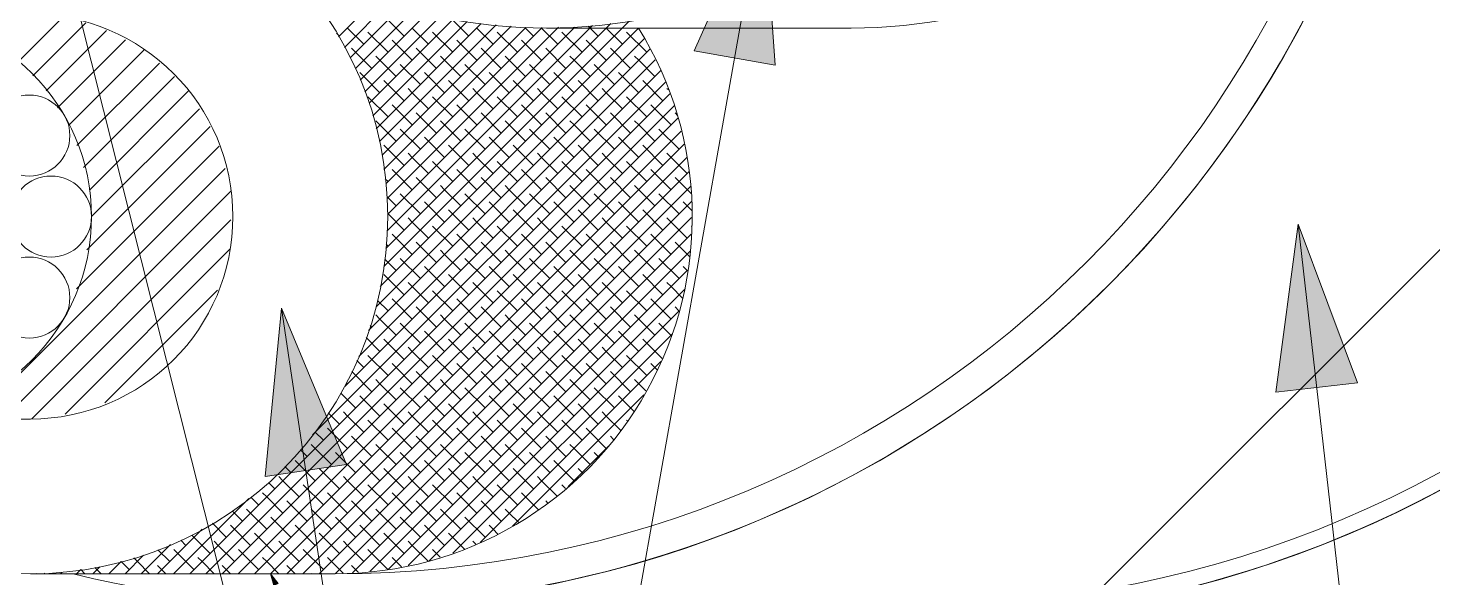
# Model space of a CAD drawing. Header units: feet. Extents: x 353 to 697, y -24 to 522.
# Drawn here: x 456.76 to 492.14, y 10.41 to 24.26 of the extents above; entities that cross this region are included whole.
import ezdxf

# ---------------------------------------------------------------- set-up
doc = ezdxf.new("R2010")
doc.units = ezdxf.units.FT
doc.header["$LTSCALE"] = 1.7
doc.layers.add('2', color=7, linetype='Continuous', lineweight=13)
doc.layers.add('63', color=7, linetype='Continuous', lineweight=13)

msp = doc.modelspace()

# ---------------------------------------------------------------- hatches: boundary and pattern name
at = {"layer": '2'}
msp.add_hatch(color=256, dxfattribs=at).paths.add_polyline_path([(462.869, 10.51), (462.951, 10.216), (463.058, 10.27)])
at = {"layer": '63'}
for points in [[(475.573, 23.324), (475.277, 27.581), (473.534, 23.686)], [(490.241, 15.322), (488.744, 19.318), (488.184, 15.087)], [(464.78, 13.263), (463.146, 17.205), (462.732, 12.958)]]:
    msp.add_hatch(color=256, dxfattribs=at).paths.add_polyline_path(points)

# ---------------------------------------------------------------- linework, layer by layer
at = {"layer": '2'}
msp.add_lwpolyline([(462.869, 10.51), (462.951, 10.216), (463.058, 10.27)], close=True, dxfattribs=at)
at = {"layer": '63'}
for p, q in [((483.733, 10.097), (506.294, 32.657)), ((475.277, 27.581), (467.842, -14.313)), ((464.583, 24.035), (465.538, 24.991)), ((464.728, 23.773), (465.85, 24.896)), ((464.873, 23.511), (466.163, 24.801)), ((456.491, 23.39), (457.601, 24.5)), ((465.005, 23.236), (466.475, 24.706)), ((465.121, 22.945), (466.797, 24.62)), ((465.238, 22.654), (467.138, 24.554)), ((465.354, 22.363), (467.479, 24.488)), ((465.442, 22.044), (467.82, 24.422)), ((466.233, 24.057), (465.724, 24.566)), ((465.724, 18.253), (471.903, 24.432)), ((467.862, 24.057), (467.42, 24.499)), ((456.879, 23.059), (458.212, 24.392)), ((457.218, 22.68), (458.734, 24.196)), ((464.604, 24.057), (464.53, 24.131)), ((465.215, 23.853), (464.808, 24.26)), ((465.826, 23.649), (465.317, 24.158)), ((465.527, 21.721), (468.176, 24.37)), ((465.612, 21.399), (468.55, 24.337)), ((465.63, 17.751), (472.133, 24.254)), ((465.676, 21.056), (468.924, 24.304)), ((465.724, 20.697), (469.299, 24.271)), ((465.771, 18.707), (471.441, 24.377)), ((465.772, 20.338), (469.707, 24.272)), ((465.798, 19.141), (470.979, 24.322)), ((465.804, 19.962), (470.121, 24.279)), ((465.818, 19.569), (470.534, 24.285)), ((466.844, 23.853), (466.437, 24.26)), ((467.455, 23.649), (466.946, 24.158)), ((468.473, 23.853), (468.066, 24.26)), ((469.084, 23.649), (468.575, 24.158)), ((469.492, 24.057), (469.275, 24.273)), ((470.102, 23.853), (469.695, 24.26)), ((477.488, 24.258), (469.82, 24.258)), ((470.713, 23.649), (470.204, 24.158)), ((471.121, 24.057), (470.869, 24.309)), ((471.732, 23.853), (471.324, 24.26)), ((472.343, 23.649), (471.833, 24.158)), ((457.503, 22.246), (459.216, 23.959)), ((457.788, 21.813), (459.697, 23.721)), ((459.153, 23.896), (459.155, 23.898)), ((465.419, 23.242), (464.909, 23.751)), ((465.334, 16.64), (472.42, 23.727)), ((465.525, 17.239), (472.282, 23.996)), ((466.03, 23.853), (465.928, 23.955)), ((466.437, 23.446), (466.03, 23.853)), ((467.048, 23.242), (466.539, 23.751)), ((467.659, 23.853), (467.557, 23.955)), ((468.066, 23.446), (467.659, 23.853)), ((468.677, 23.242), (468.168, 23.751)), ((469.288, 23.853), (469.186, 23.955)), ((469.695, 23.446), (469.288, 23.853)), ((470.306, 23.242), (469.797, 23.751)), ((470.917, 23.853), (470.815, 23.955)), ((471.324, 23.446), (470.917, 23.853)), ((471.935, 23.242), (471.426, 23.751)), ((457.992, 21.298), (460.072, 23.378)), ((459.512, 23.537), (459.515, 23.539)), ((465.089, 15.988), (472.558, 23.458)), ((465.622, 23.446), (465.52, 23.548)), ((466.03, 23.038), (465.622, 23.446)), ((467.251, 23.446), (467.15, 23.548)), ((467.659, 23.038), (467.251, 23.446)), ((468.881, 23.446), (468.779, 23.548)), ((469.288, 23.038), (468.881, 23.446)), ((470.51, 23.446), (470.408, 23.548)), ((470.917, 23.038), (470.51, 23.446)), ((472.139, 23.446), (472.037, 23.548)), ((472.546, 23.038), (472.139, 23.446)), ((458.161, 20.749), (460.448, 23.035)), ((459.872, 23.178), (459.874, 23.18)), ((464.737, 15.229), (472.696, 23.189)), ((465.215, 23.038), (465.113, 23.14)), ((465.622, 22.631), (465.215, 23.038)), ((466.64, 22.835), (466.131, 23.344)), ((466.844, 23.038), (466.742, 23.14)), ((467.251, 22.631), (466.844, 23.038)), ((468.27, 22.835), (467.761, 23.344)), ((468.473, 23.038), (468.371, 23.14)), ((468.881, 22.631), (468.473, 23.038)), ((469.899, 22.835), (469.39, 23.344)), ((470.102, 23.038), (470.001, 23.14)), ((470.51, 22.631), (470.102, 23.038)), ((471.528, 22.835), (471.019, 23.344)), ((471.732, 23.038), (471.63, 23.14)), ((472.139, 22.631), (471.732, 23.038)), ((458.307, 20.176), (460.805, 22.674)), ((460.231, 22.819), (460.233, 22.821)), ((463.927, 14.012), (472.813, 22.898)), ((466.233, 22.427), (465.724, 22.937)), ((466.437, 22.631), (466.335, 22.733)), ((467.862, 22.427), (467.353, 22.937)), ((468.066, 22.631), (467.964, 22.733)), ((469.492, 22.427), (468.982, 22.937)), ((469.695, 22.631), (469.593, 22.733)), ((471.121, 22.427), (470.612, 22.937)), ((471.324, 22.631), (471.223, 22.733)), ((472.75, 22.427), (472.241, 22.937)), ((472.886, 22.699), (472.852, 22.733)), ((460.59, 22.459), (460.592, 22.462)), ((460.832, 10.51), (472.922, 22.6)), ((461.24, 10.51), (473.031, 22.302)), ((465.826, 22.02), (465.317, 22.529)), ((466.03, 22.224), (465.928, 22.326)), ((466.844, 22.224), (466.437, 22.631)), ((467.455, 22.02), (466.946, 22.529)), ((467.659, 22.224), (467.557, 22.326)), ((468.473, 22.224), (468.066, 22.631)), ((469.084, 22.02), (468.575, 22.529)), ((469.288, 22.224), (469.186, 22.326)), ((470.102, 22.224), (469.695, 22.631)), ((470.713, 22.02), (470.204, 22.529)), ((470.917, 22.224), (470.815, 22.326)), ((471.732, 22.224), (471.324, 22.631)), ((472.343, 22.02), (471.833, 22.529)), ((472.546, 22.224), (472.444, 22.326)), ((458.359, 19.51), (461.077, 22.228)), ((460.949, 22.1), (460.951, 22.102)), ((461.647, 10.51), (473.133, 21.996)), ((466.437, 21.817), (466.03, 22.224)), ((467.048, 21.613), (466.539, 22.122)), ((468.066, 21.817), (467.659, 22.224)), ((468.677, 21.613), (468.168, 22.122)), ((469.695, 21.817), (469.288, 22.224)), ((470.306, 21.613), (469.797, 22.122)), ((471.324, 21.817), (470.917, 22.224)), ((471.935, 21.613), (471.426, 22.122)), ((472.954, 21.817), (472.546, 22.224)), ((473.118, 22.059), (473.055, 22.122)), ((458.24, 18.673), (461.349, 21.782)), ((461.308, 21.741), (461.311, 21.743)), ((462.054, 10.51), (473.209, 21.665)), ((465.622, 21.817), (465.52, 21.918)), ((466.03, 21.409), (465.622, 21.817)), ((466.64, 21.206), (466.131, 21.715)), ((467.251, 21.817), (467.15, 21.918)), ((467.659, 21.409), (467.251, 21.817)), ((468.27, 21.206), (467.761, 21.715)), ((468.881, 21.817), (468.779, 21.918)), ((469.288, 21.409), (468.881, 21.817)), ((469.899, 21.206), (469.39, 21.715)), ((470.51, 21.817), (470.408, 21.918)), ((470.917, 21.409), (470.51, 21.817)), ((471.528, 21.206), (471.019, 21.715)), ((472.139, 21.817), (472.037, 21.918)), ((472.546, 21.409), (472.139, 21.817)), ((473.157, 21.206), (472.648, 21.715)), ((457.979, 17.693), (461.57, 21.285)), ((462.462, 10.51), (473.285, 21.334)), ((466.233, 20.798), (465.724, 21.307)), ((466.844, 21.409), (466.742, 21.511)), ((467.251, 21.002), (466.844, 21.409)), ((467.862, 20.798), (467.353, 21.307)), ((468.473, 21.409), (468.371, 21.511)), ((468.881, 21.002), (468.473, 21.409)), ((469.492, 20.798), (468.982, 21.307)), ((470.102, 21.409), (470.001, 21.511)), ((470.51, 21.002), (470.102, 21.409)), ((471.121, 20.798), (470.612, 21.307)), ((471.732, 21.409), (471.63, 21.511)), ((472.139, 21.002), (471.732, 21.409)), ((472.75, 20.798), (472.241, 21.307)), ((462.869, 10.51), (473.362, 21.003)), ((466.437, 21.002), (466.335, 21.104)), ((466.844, 20.595), (466.437, 21.002)), ((467.455, 20.391), (466.946, 20.9)), ((468.066, 21.002), (467.964, 21.104)), ((468.473, 20.595), (468.066, 21.002)), ((469.084, 20.391), (468.575, 20.9)), ((469.695, 21.002), (469.593, 21.104)), ((470.102, 20.595), (469.695, 21.002)), ((470.713, 20.391), (470.204, 20.9)), ((471.324, 21.002), (471.223, 21.104)), ((471.732, 20.595), (471.324, 21.002)), ((472.343, 20.391), (471.833, 20.9)), ((472.954, 21.002), (472.852, 21.104)), ((473.361, 20.595), (472.954, 21.002)), ((455.414, 14.41), (461.724, 20.72)), ((463.276, 10.51), (473.402, 20.636)), ((466.03, 20.595), (465.928, 20.696)), ((466.437, 20.187), (466.03, 20.595)), ((467.659, 20.595), (467.557, 20.696)), ((468.066, 20.187), (467.659, 20.595)), ((469.288, 20.595), (469.186, 20.696)), ((469.695, 20.187), (469.288, 20.595)), ((470.917, 20.595), (470.815, 20.696)), ((471.324, 20.187), (470.917, 20.595)), ((472.546, 20.595), (472.444, 20.696)), ((472.954, 20.187), (472.546, 20.595)), ((463.683, 10.51), (473.44, 20.266)), ((465.826, 20.391), (465.756, 20.461)), ((467.048, 19.984), (466.539, 20.493)), ((467.251, 20.187), (467.15, 20.289)), ((467.659, 19.78), (467.251, 20.187)), ((468.677, 19.984), (468.168, 20.493)), ((468.881, 20.187), (468.779, 20.289)), ((469.288, 19.78), (468.881, 20.187)), ((470.306, 19.984), (469.797, 20.493)), ((470.51, 20.187), (470.408, 20.289)), ((470.917, 19.78), (470.51, 20.187)), ((471.935, 19.984), (471.426, 20.493)), ((472.139, 20.187), (472.037, 20.289)), ((472.546, 19.78), (472.139, 20.187)), ((473.458, 20.09), (473.055, 20.493)), ((456.133, 14.41), (461.878, 20.155)), ((464.091, 10.51), (473.478, 19.897)), ((466.03, 19.78), (465.803, 20.007)), ((466.64, 19.576), (466.131, 20.086)), ((466.844, 19.78), (466.742, 19.882)), ((468.27, 19.576), (467.761, 20.086)), ((468.473, 19.78), (468.371, 19.882)), ((469.899, 19.576), (469.39, 20.086)), ((470.102, 19.78), (470.001, 19.882)), ((471.528, 19.576), (471.019, 20.086)), ((471.732, 19.78), (471.63, 19.882)), ((473.157, 19.576), (472.648, 20.086)), ((473.361, 19.78), (473.259, 19.882)), ((464.499, 10.511), (473.472, 19.484)), ((466.233, 19.169), (465.818, 19.584)), ((466.437, 19.373), (466.335, 19.475)), ((467.251, 19.373), (466.844, 19.78)), ((467.862, 19.169), (467.353, 19.678)), ((468.066, 19.373), (467.964, 19.475)), ((468.881, 19.373), (468.473, 19.78)), ((469.492, 19.169), (468.982, 19.678)), ((469.695, 19.373), (469.593, 19.475)), ((470.51, 19.373), (470.102, 19.78)), ((471.121, 19.169), (470.612, 19.678)), ((471.324, 19.373), (471.223, 19.475)), ((472.139, 19.373), (471.732, 19.78)), ((472.75, 19.169), (472.241, 19.678)), ((472.954, 19.373), (472.852, 19.475)), ((473.476, 19.665), (473.361, 19.78)), ((456.856, 14.415), (461.869, 19.428)), ((466.844, 18.965), (466.437, 19.373)), ((467.455, 18.762), (466.946, 19.271)), ((468.473, 18.965), (468.066, 19.373)), ((469.084, 18.762), (468.575, 19.271)), ((470.102, 18.965), (469.695, 19.373)), ((470.713, 18.762), (470.204, 19.271)), ((471.732, 18.965), (471.324, 19.373)), ((472.343, 18.762), (471.833, 19.271)), ((473.361, 18.965), (472.954, 19.373)), ((473.467, 19.267), (473.463, 19.271)), ((464.933, 10.538), (473.463, 19.068)), ((465.826, 18.762), (465.777, 18.811)), ((466.03, 18.965), (465.928, 19.067)), ((466.437, 18.558), (466.03, 18.965)), ((467.048, 18.355), (466.539, 18.864)), ((467.659, 18.965), (467.557, 19.067)), ((468.066, 18.558), (467.659, 18.965)), ((468.677, 18.355), (468.168, 18.864)), ((469.288, 18.965), (469.186, 19.067)), ((469.695, 18.558), (469.288, 18.965)), ((470.306, 18.355), (469.797, 18.864)), ((470.917, 18.965), (470.815, 19.067)), ((471.324, 18.558), (470.917, 18.965)), ((471.935, 18.355), (471.426, 18.864)), ((472.546, 18.965), (472.444, 19.067)), ((472.954, 18.558), (472.546, 18.965)), ((473.418, 18.501), (473.055, 18.864)), ((457.694, 14.534), (461.853, 18.693)), ((465.367, 10.565), (473.438, 18.635)), ((466.03, 18.151), (465.753, 18.427)), ((466.64, 17.947), (466.131, 18.456)), ((467.251, 18.558), (467.15, 18.66)), ((467.659, 18.151), (467.251, 18.558)), ((468.27, 17.947), (467.761, 18.456)), ((468.881, 18.558), (468.779, 18.66)), ((469.288, 18.151), (468.881, 18.558)), ((469.899, 17.947), (469.39, 18.456)), ((470.51, 18.558), (470.408, 18.66)), ((470.917, 18.151), (470.51, 18.558)), ((471.528, 17.947), (471.019, 18.456)), ((472.139, 18.558), (472.037, 18.66)), ((472.546, 18.151), (472.139, 18.558)), ((473.157, 17.947), (472.648, 18.456)), ((466.233, 17.54), (465.724, 18.049)), ((465.833, 10.623), (473.368, 18.158)), ((466.844, 18.151), (466.742, 18.253)), ((467.251, 17.744), (466.844, 18.151)), ((467.862, 17.54), (467.353, 18.049)), ((468.473, 18.151), (468.371, 18.253)), ((468.881, 17.744), (468.473, 18.151)), ((469.492, 17.54), (468.982, 18.049)), ((470.102, 18.151), (470.001, 18.253)), ((470.51, 17.744), (470.102, 18.151)), ((471.121, 17.54), (470.612, 18.049)), ((471.732, 18.151), (471.63, 18.253)), ((472.139, 17.744), (471.732, 18.151)), ((472.75, 17.54), (472.241, 18.049)), ((473.361, 18.151), (473.259, 18.253)), ((473.366, 18.146), (473.361, 18.151)), ((458.076, 17.79), (458.078, 17.792)), ((466.437, 17.744), (466.335, 17.845)), ((466.844, 17.336), (466.437, 17.744)), ((468.066, 17.744), (467.964, 17.845)), ((468.473, 17.336), (468.066, 17.744)), ((469.695, 17.744), (469.593, 17.845)), ((470.102, 17.336), (469.695, 17.744)), ((471.324, 17.744), (471.223, 17.845)), ((471.732, 17.336), (471.324, 17.744)), ((472.954, 17.744), (472.852, 17.845)), ((473.24, 17.458), (472.954, 17.744)), ((458.435, 17.431), (458.437, 17.433)), ((458.694, 14.816), (461.532, 17.654)), ((465.826, 17.133), (465.563, 17.396)), ((466.03, 17.336), (465.928, 17.438)), ((466.334, 10.717), (473.298, 17.681)), ((467.455, 17.133), (466.946, 17.642)), ((467.659, 17.336), (467.557, 17.438)), ((469.084, 17.133), (468.575, 17.642)), ((469.288, 17.336), (469.186, 17.438)), ((470.713, 17.133), (470.204, 17.642)), ((470.917, 17.336), (470.815, 17.438)), ((472.343, 17.133), (471.833, 17.642)), ((472.546, 17.336), (472.444, 17.438)), ((458.794, 17.071), (458.796, 17.073)), ((465.622, 16.929), (465.52, 17.031)), ((466.437, 16.929), (466.03, 17.336)), ((467.048, 16.725), (466.539, 17.234)), ((466.863, 10.839), (473.147, 17.123)), ((467.251, 16.929), (467.15, 17.031)), ((468.066, 16.929), (467.659, 17.336)), ((468.677, 16.725), (468.168, 17.234)), ((468.881, 16.929), (468.779, 17.031)), ((469.695, 16.929), (469.288, 17.336)), ((470.306, 16.725), (469.797, 17.234)), ((470.51, 16.929), (470.408, 17.031)), ((471.324, 16.929), (470.917, 17.336)), ((471.935, 16.725), (471.426, 17.234)), ((472.139, 16.929), (472.037, 17.031)), ((472.954, 16.929), (472.546, 17.336)), ((473.151, 17.138), (473.055, 17.234)), ((459.153, 16.712), (459.155, 16.714)), ((465.419, 16.725), (465.375, 16.769)), ((466.03, 16.522), (465.622, 16.929)), ((466.64, 16.318), (466.131, 16.827)), ((467.659, 16.522), (467.251, 16.929)), ((468.27, 16.318), (467.761, 16.827)), ((469.288, 16.522), (468.881, 16.929)), ((469.899, 16.318), (469.39, 16.827)), ((470.917, 16.522), (470.51, 16.929)), ((471.528, 16.318), (471.019, 16.827)), ((472.546, 16.522), (472.139, 16.929)), ((472.967, 16.508), (472.648, 16.827)), ((459.512, 16.353), (459.515, 16.355)), ((465.622, 16.114), (465.276, 16.461)), ((466.233, 15.911), (465.724, 16.42)), ((466.844, 16.522), (466.742, 16.624)), ((467.251, 16.114), (466.844, 16.522)), ((467.862, 15.911), (467.353, 16.42)), ((467.462, 11.031), (472.987, 16.555)), ((468.473, 16.522), (468.371, 16.624)), ((468.881, 16.114), (468.473, 16.522)), ((469.492, 15.911), (468.982, 16.42)), ((470.102, 16.522), (470.001, 16.624)), ((470.51, 16.114), (470.102, 16.522)), ((471.121, 15.911), (470.612, 16.42)), ((471.732, 16.522), (471.63, 16.624)), ((472.139, 16.114), (471.732, 16.522)), ((472.728, 15.933), (472.241, 16.42)), ((459.872, 15.994), (459.874, 15.996)), ((465.826, 15.503), (465.317, 16.013)), ((466.437, 16.114), (466.335, 16.216)), ((466.844, 15.707), (466.437, 16.114)), ((467.455, 15.503), (466.946, 16.013)), ((468.066, 16.114), (467.964, 16.216)), ((468.473, 15.707), (468.066, 16.114)), ((469.084, 15.503), (468.575, 16.013)), ((469.695, 16.114), (469.593, 16.216)), ((470.102, 15.707), (469.695, 16.114)), ((470.713, 15.503), (470.204, 16.013)), ((471.324, 16.114), (471.223, 16.216)), ((471.732, 15.707), (471.324, 16.114)), ((472.343, 15.503), (471.833, 16.013)), ((465.419, 15.096), (464.911, 15.604)), ((465.215, 15.707), (465.04, 15.882)), ((466.03, 15.707), (465.928, 15.809)), ((466.437, 15.3), (466.03, 15.707)), ((467.048, 15.096), (466.539, 15.605)), ((467.659, 15.707), (467.557, 15.809)), ((468.066, 15.3), (467.659, 15.707)), ((468.143, 11.303), (472.698, 15.859)), ((468.677, 15.096), (468.168, 15.605)), ((469.288, 15.707), (469.186, 15.809)), ((469.695, 15.3), (469.288, 15.707)), ((470.306, 15.096), (469.797, 15.605)), ((470.917, 15.707), (470.815, 15.809)), ((471.324, 15.3), (470.917, 15.707)), ((471.935, 15.096), (471.426, 15.605)), ((472.546, 15.707), (472.444, 15.809)), ((472.609, 15.644), (472.546, 15.707)), ((464.808, 15.3), (464.782, 15.326)), ((465.622, 15.3), (465.52, 15.402)), ((466.03, 14.893), (465.622, 15.3)), ((467.251, 15.3), (467.15, 15.402)), ((467.659, 14.893), (467.251, 15.3)), ((468.881, 15.3), (468.779, 15.402)), ((469.288, 14.893), (468.881, 15.3)), ((470.51, 15.3), (470.408, 15.402)), ((470.917, 14.893), (470.51, 15.3)), ((472.139, 15.3), (472.037, 15.402)), ((472.323, 15.116), (472.139, 15.3)), ((465.011, 14.689), (464.635, 15.065)), ((465.215, 14.893), (465.113, 14.994)), ((465.622, 14.485), (465.215, 14.893)), ((466.64, 14.689), (466.131, 15.198)), ((466.844, 14.893), (466.742, 14.994)), ((467.251, 14.485), (466.844, 14.893)), ((468.27, 14.689), (467.761, 15.198)), ((468.473, 14.893), (468.371, 14.994)), ((468.881, 14.485), (468.473, 14.893)), ((468.958, 11.711), (472.27, 15.023)), ((469.899, 14.689), (469.39, 15.198)), ((470.102, 14.893), (470.001, 14.994)), ((470.51, 14.485), (470.102, 14.893)), ((471.528, 14.689), (471.019, 15.198)), ((471.732, 14.893), (471.63, 14.994)), ((472.027, 14.597), (471.732, 14.893)), ((464.604, 14.282), (464.322, 14.564)), ((464.808, 14.485), (464.706, 14.587)), ((466.233, 14.282), (465.724, 14.791)), ((466.437, 14.485), (466.335, 14.587)), ((467.862, 14.282), (467.353, 14.791)), ((468.066, 14.485), (467.964, 14.587)), ((469.492, 14.282), (468.982, 14.791)), ((469.695, 14.485), (469.593, 14.587)), ((471.121, 14.282), (470.612, 14.791)), ((471.324, 14.485), (471.223, 14.587)), ((456.82, 14.41), (453.259, 14.41)), ((464.4, 14.078), (464.299, 14.18)), ((465.215, 14.078), (464.808, 14.485)), ((465.826, 13.874), (465.317, 14.383)), ((466.03, 14.078), (465.928, 14.18)), ((466.844, 14.078), (466.437, 14.485)), ((467.455, 13.874), (466.946, 14.383)), ((467.659, 14.078), (467.557, 14.18)), ((468.473, 14.078), (468.066, 14.485)), ((469.084, 13.874), (468.575, 14.383)), ((469.288, 14.078), (469.186, 14.18)), ((470.102, 14.078), (469.695, 14.485)), ((470.713, 13.874), (470.204, 14.383)), ((470.917, 14.078), (470.815, 14.18)), ((471.68, 14.129), (471.324, 14.485)), ((471.854, 14.362), (471.833, 14.383)), ((464.197, 13.874), (463.986, 14.085)), ((464.808, 13.671), (464.4, 14.078)), ((465.419, 13.467), (464.909, 13.976)), ((466.437, 13.671), (466.03, 14.078)), ((467.048, 13.467), (466.539, 13.976)), ((468.066, 13.671), (467.659, 14.078)), ((468.677, 13.467), (468.168, 13.976)), ((469.695, 13.671), (469.288, 14.078)), ((470.306, 13.467), (469.797, 13.976)), ((471.324, 13.671), (470.917, 14.078)), ((471.506, 13.896), (471.426, 13.976)), ((463.789, 13.467), (463.621, 13.635)), ((463.993, 13.671), (463.891, 13.772)), ((464.4, 13.263), (463.993, 13.671)), ((465.011, 13.06), (464.502, 13.569)), ((465.622, 13.671), (465.52, 13.772)), ((466.03, 13.263), (465.622, 13.671)), ((466.64, 13.06), (466.131, 13.569)), ((467.251, 13.671), (467.15, 13.772)), ((467.659, 13.263), (467.251, 13.671)), ((468.27, 13.06), (467.761, 13.569)), ((468.881, 13.671), (468.779, 13.772)), ((469.288, 13.263), (468.881, 13.671)), ((469.899, 13.06), (469.39, 13.569)), ((470.365, 12.711), (471.379, 13.725)), ((470.51, 13.671), (470.408, 13.772)), ((470.917, 13.263), (470.51, 13.671)), ((471.13, 13.458), (471.019, 13.569)), ((463.382, 13.06), (463.23, 13.212)), ((463.586, 13.263), (463.484, 13.365)), ((463.993, 12.856), (463.586, 13.263)), ((464.604, 12.652), (464.095, 13.162)), ((465.215, 13.263), (465.113, 13.365)), ((465.622, 12.856), (465.215, 13.263)), ((466.233, 12.652), (465.724, 13.162)), ((466.844, 13.263), (466.742, 13.365)), ((467.251, 12.856), (466.844, 13.263)), ((467.862, 12.652), (467.353, 13.162)), ((468.473, 13.263), (468.371, 13.365)), ((468.881, 12.856), (468.473, 13.263)), ((469.492, 12.652), (468.982, 13.162)), ((470.102, 13.263), (470.001, 13.365)), ((470.51, 12.856), (470.102, 13.263)), ((470.731, 13.043), (470.612, 13.162)), ((462.975, 12.652), (462.815, 12.813)), ((463.178, 12.856), (463.077, 12.958)), ((463.586, 12.449), (463.178, 12.856)), ((464.197, 12.245), (463.688, 12.754)), ((464.808, 12.856), (464.706, 12.958)), ((465.215, 12.449), (464.808, 12.856)), ((465.826, 12.245), (465.317, 12.754)), ((466.437, 12.856), (466.335, 12.958)), ((466.844, 12.449), (466.437, 12.856)), ((467.455, 12.245), (466.946, 12.754)), ((468.066, 12.856), (467.964, 12.958)), ((468.473, 12.449), (468.066, 12.856)), ((469.084, 12.245), (468.575, 12.754)), ((469.695, 12.856), (469.593, 12.958)), ((470.075, 12.476), (469.695, 12.856)), ((470.3, 12.658), (470.204, 12.754)), ((460.425, 10.51), (462.324, 12.409)), ((462.568, 12.245), (462.37, 12.443)), ((462.771, 12.449), (462.669, 12.551)), ((463.178, 12.041), (462.771, 12.449)), ((464.4, 12.449), (464.299, 12.551)), ((464.808, 12.041), (464.4, 12.449)), ((466.03, 12.449), (465.928, 12.551)), ((466.437, 12.041), (466.03, 12.449)), ((467.659, 12.449), (467.557, 12.551)), ((468.066, 12.041), (467.659, 12.449)), ((469.288, 12.449), (469.186, 12.551)), ((469.615, 12.121), (469.288, 12.449)), ((462.16, 11.838), (461.903, 12.095)), ((462.364, 12.041), (462.262, 12.143)), ((462.771, 11.634), (462.364, 12.041)), ((463.789, 11.838), (463.28, 12.347)), ((463.993, 12.041), (463.891, 12.143)), ((464.4, 11.634), (463.993, 12.041)), ((465.419, 11.838), (464.909, 12.347)), ((465.622, 12.041), (465.52, 12.143)), ((466.03, 11.634), (465.622, 12.041)), ((467.048, 11.838), (466.539, 12.347)), ((467.251, 12.041), (467.15, 12.143)), ((467.659, 11.634), (467.251, 12.041)), ((468.677, 11.838), (468.168, 12.347)), ((468.881, 12.041), (468.779, 12.143)), ((469.113, 11.809), (468.881, 12.041)), ((469.85, 12.294), (469.797, 12.347)), ((461.753, 11.431), (461.402, 11.782)), ((461.957, 11.634), (461.855, 11.736)), ((463.382, 11.431), (462.873, 11.94)), ((463.586, 11.634), (463.484, 11.736)), ((465.011, 11.431), (464.502, 11.94)), ((465.215, 11.634), (465.113, 11.736)), ((466.64, 11.431), (466.131, 11.94)), ((466.844, 11.634), (466.742, 11.736)), ((468.27, 11.431), (467.761, 11.94)), ((468.473, 11.634), (468.371, 11.736)), ((460.018, 10.51), (461.142, 11.634)), ((460.735, 11.227), (460.606, 11.356)), ((461.346, 11.023), (460.883, 11.486)), ((461.549, 11.227), (461.447, 11.329)), ((462.364, 11.227), (461.957, 11.634)), ((462.975, 11.023), (462.466, 11.532)), ((463.178, 11.227), (463.077, 11.329)), ((463.993, 11.227), (463.586, 11.634)), ((464.604, 11.023), (464.095, 11.532)), ((464.808, 11.227), (464.706, 11.329)), ((465.622, 11.227), (465.215, 11.634)), ((466.233, 11.023), (465.724, 11.532)), ((466.437, 11.227), (466.335, 11.329)), ((467.251, 11.227), (466.844, 11.634)), ((467.759, 11.126), (467.353, 11.532)), ((468.038, 11.255), (467.964, 11.329)), ((468.594, 11.513), (468.473, 11.634)), ((459.203, 10.51), (459.672, 10.978)), ((459.611, 10.51), (460.35, 11.249)), ((460.327, 10.82), (460.03, 11.117)), ((460.938, 10.616), (460.429, 11.125)), ((461.957, 10.82), (461.549, 11.227)), ((462.568, 10.616), (462.058, 11.125)), ((463.586, 10.82), (463.178, 11.227)), ((464.197, 10.616), (463.688, 11.125)), ((465.215, 10.82), (464.808, 11.227)), ((465.821, 10.621), (465.317, 11.125)), ((466.834, 10.83), (466.437, 11.227)), ((467.143, 10.928), (466.946, 11.125)), ((457.981, 10.51), (458.089, 10.617)), ((458.193, 10.51), (458.087, 10.617)), ((458.389, 10.51), (458.566, 10.687)), ((458.601, 10.51), (458.442, 10.669)), ((458.796, 10.51), (459.109, 10.823)), ((459.309, 10.616), (459.103, 10.822)), ((459.513, 10.82), (459.422, 10.91)), ((459.822, 10.51), (459.513, 10.82)), ((460.23, 10.51), (460.022, 10.718)), ((461.142, 10.82), (461.04, 10.921)), ((461.451, 10.51), (461.142, 10.82)), ((461.859, 10.51), (461.651, 10.718)), ((462.771, 10.82), (462.669, 10.921)), ((463.08, 10.51), (462.771, 10.82)), ((463.488, 10.51), (463.28, 10.718)), ((464.4, 10.82), (464.299, 10.921)), ((464.697, 10.523), (464.4, 10.82)), ((465.08, 10.547), (464.909, 10.718)), ((466.03, 10.82), (465.928, 10.921)), ((466.164, 10.685), (466.03, 10.82)), ((464.488, 10.51), (456.82, 10.51)), ((456.972, 10.51), (456.966, 10.516)), ((457.167, 10.51), (457.182, 10.525)), ((457.379, 10.51), (457.375, 10.514)), ((457.574, 10.51), (457.611, 10.547)), ((459.008, 10.51), (459.004, 10.514)), ((460.637, 10.51), (460.633, 10.514)), ((462.266, 10.51), (462.262, 10.514)), ((463.895, 10.51), (463.891, 10.514))]:
    msp.add_line(p, q, dxfattribs=at)
for points in [[(454.537, 38.544), (467.842, -14.313), (476.122, -14.313)], [(488.744, 19.318), (491.287, -2.999), (499.567, -2.999)], [(463.146, 17.205), (467.842, -14.313), (476.122, -14.313)]]:
    msp.add_lwpolyline(points, dxfattribs=at)
for points in [[(475.573, 23.324), (475.277, 27.581), (473.534, 23.686)], [(490.241, 15.322), (488.744, 19.318), (488.184, 15.087)], [(464.78, 13.263), (463.146, 17.205), (462.732, 12.958)]]:
    msp.add_lwpolyline(points, close=True, dxfattribs=at)
for centre, radius in [((443.82, 37.258), 13), ((469.82, 37.258), 13), ((456.82, 19.51), 9), ((453.259, 19.51), 5.1), ((456.793, 21.55), 1.02), ((457.339, 19.51), 1.02), ((456.793, 17.47), 1.02)]:
    msp.add_circle(centre, radius, dxfattribs=at)
for centre, radius, start, end in [((492.246, 37.258), 29.2, 253.1634, 106.8343), ((479.133, 37.258), 27.948, 260.2947, 99.7053), ((479.133, 37.258), 27.948, 270, 90), ((464.488, 37.258), 27.548, 256.1585, 103.8415), ((464.488, 37.258), 27.548, 270, 90), ((479.133, 37.258), 27.548, 270, 90), ((479.133, 37.258), 27.548, 270, 90), ((464.488, 37.258), 26.748, 270, 90), ((477.488, 37.258), 13, 270, 90), ((456.82, 19.51), 5.1, 270, 90), ((464.488, 19.51), 9, 270, 31.8422), ((456.793, 21.55), 1.02, 0, 180), ((456.793, 21.55), 1.02, 180, 0), ((457.339, 19.51), 1.02, 0, 180), ((457.339, 19.51), 1.02, 180, 0), ((456.793, 17.47), 1.02, 0, 180), ((456.793, 17.47), 1.02, 180, 0)]:
    msp.add_arc(centre, radius, start, end, dxfattribs=at)

doc.saveas('drawing.dxf')
